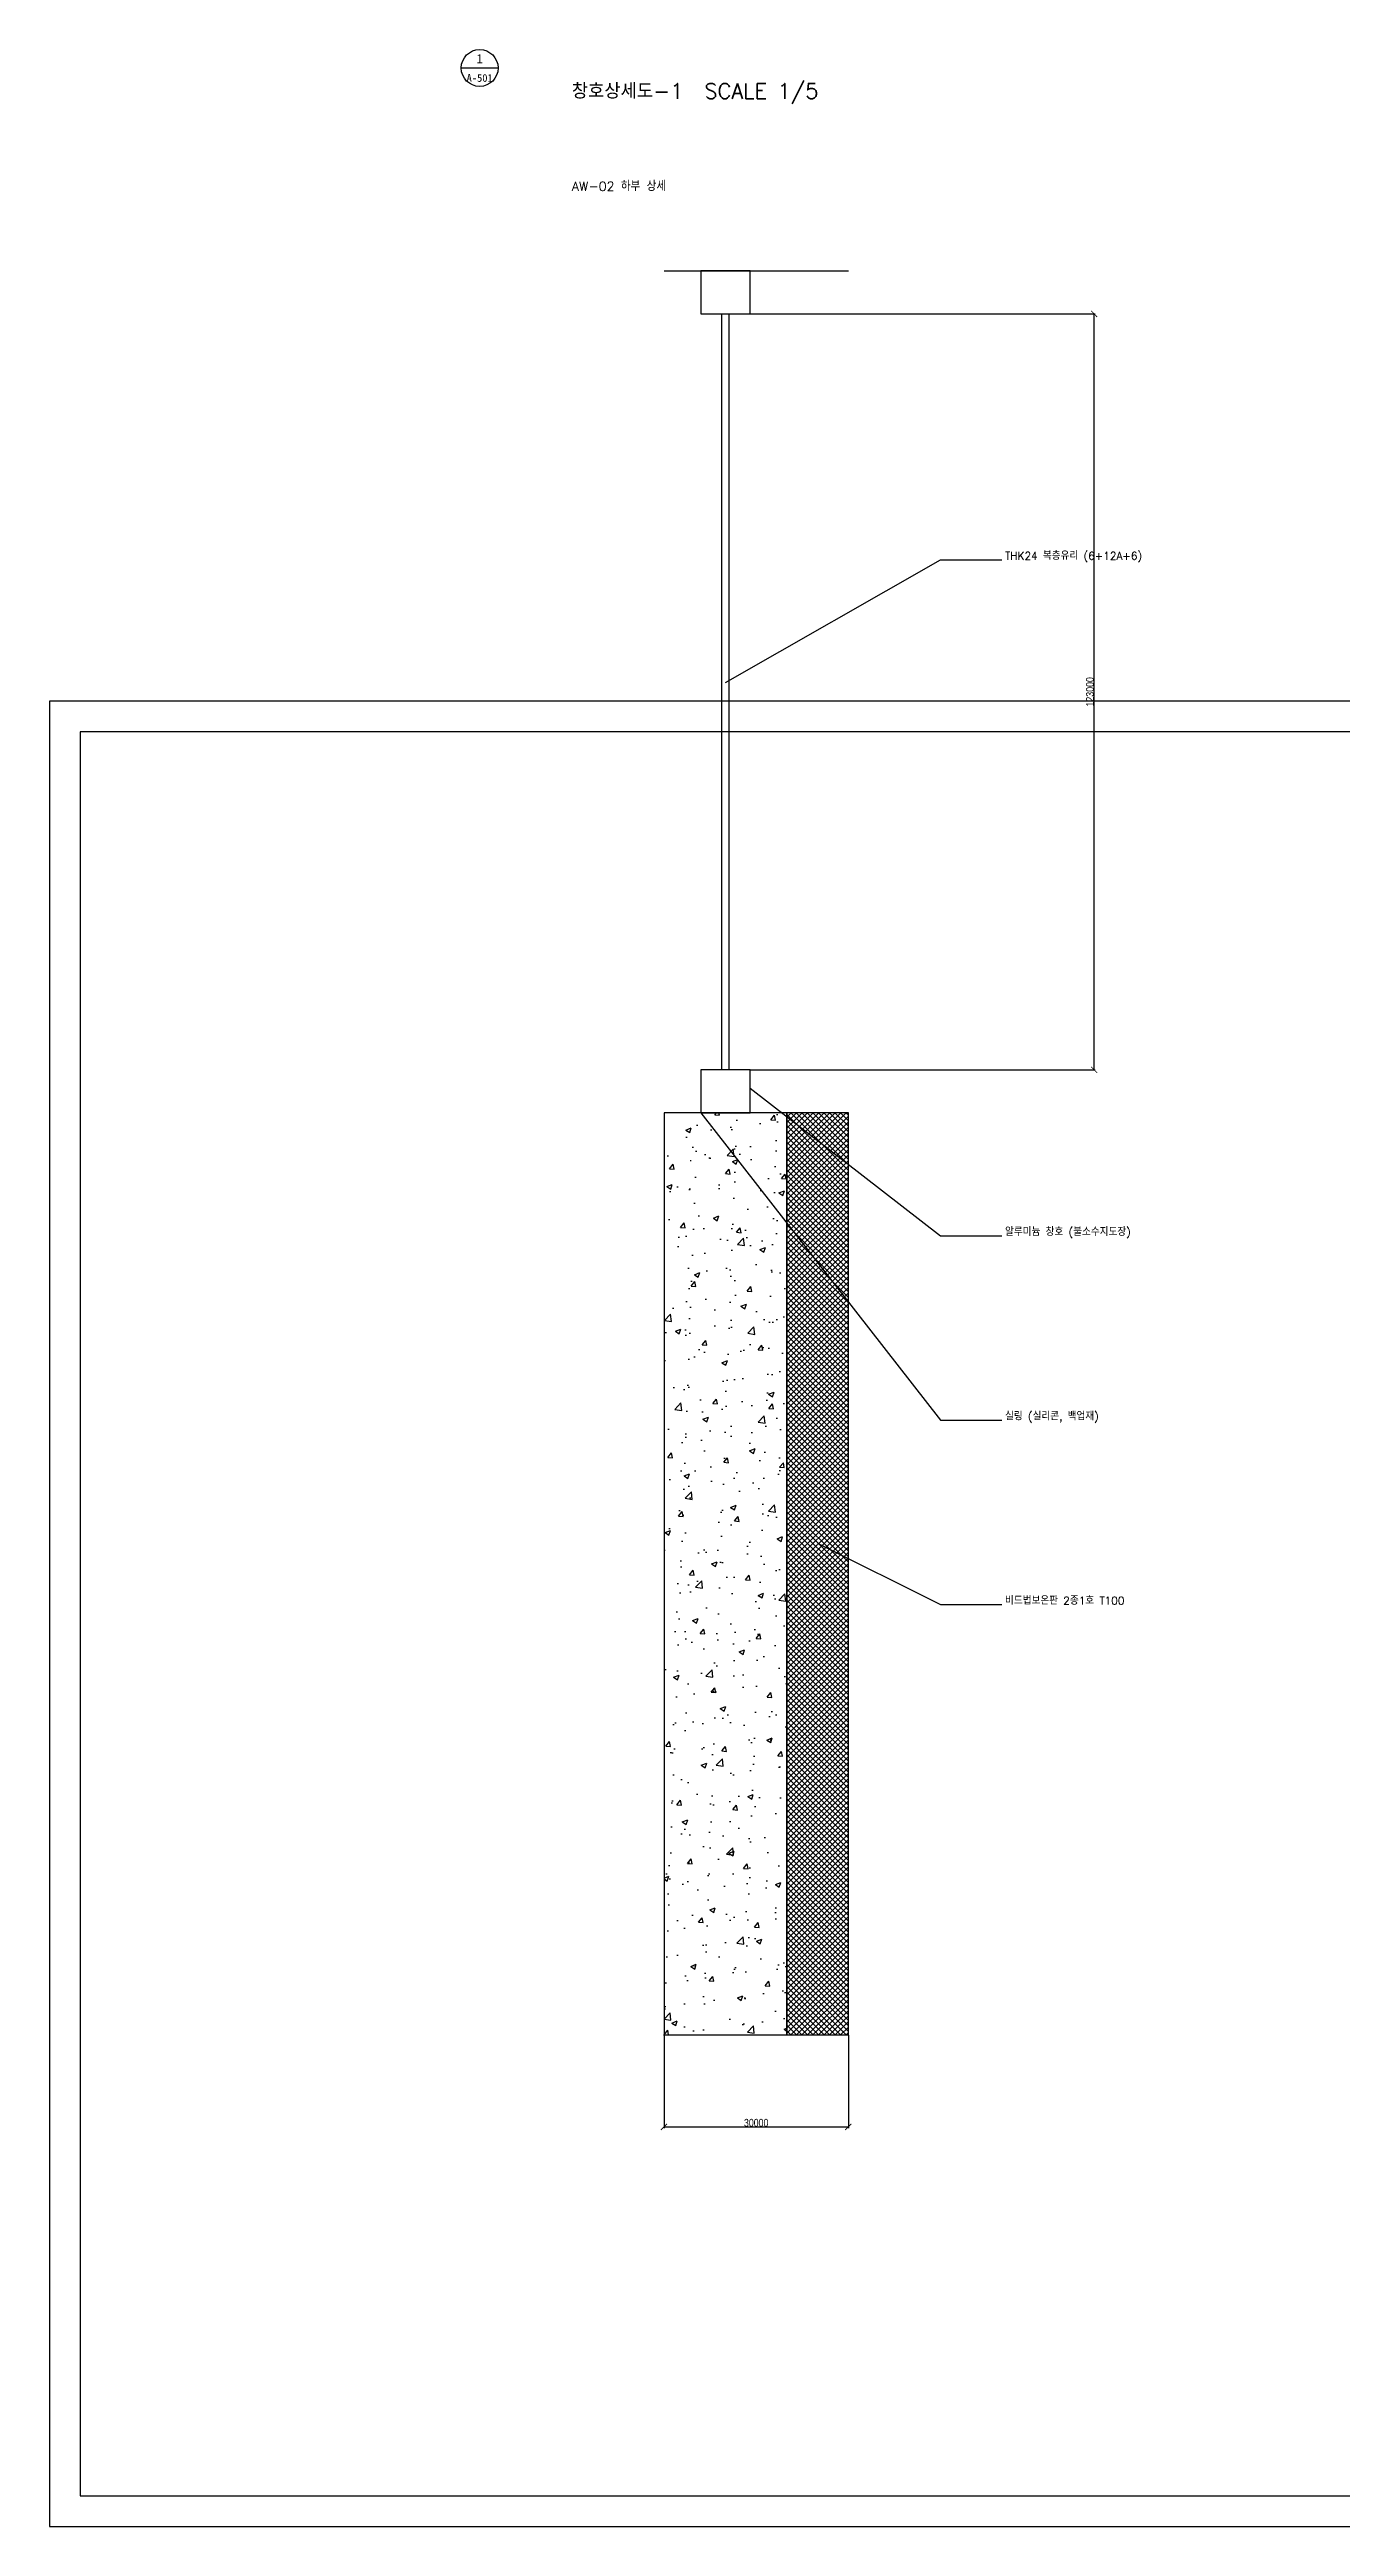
# Model space of a CAD drawing. Header units: millimetres. Extents: x -1000 to 3205, y -800 to 3230.
# Drawn here: x -1000 to 1102, y -800 to 3230 of the extents above; entities that cross this region are included whole.
import ezdxf
from ezdxf.enums import TextEntityAlignment as Align

# ---------------------------------------------------------------- set-up
doc = ezdxf.new("R2010")
doc.units = ezdxf.units.MM
for name, color, linetype in [('A-ANNO-NOTE', 7, 'Continuous'), ('A-ANNO-SYMB', 7, 'Continuous'), ('A-DETL', 7, 'Continuous'), ('A-DIMS', 7, 'Continuous'), ('A-GLAZ', 7, 'Continuous'), ('A-HATCH', 7, 'Continuous'), ('A-HATCH-INSUL', 7, 'Continuous'), ('A-WALL', 7, 'Continuous'), ('도곽', 7, 'Continuous')]:
    doc.layers.add(name, color=color, linetype=linetype)
doc.styles.add('KOR', font='romans.shx', dxfattribs={"width": 0.8, "bigfont": 'whgtxt.shx'})
doc.styles.add('OpenSansCondensed-Light', font='OpenSansCondensed-Light.ttf')
doc.dimstyles.new('EZDXF', dxfattribs={"dimtxt": 0.25, "dimasz": 0.175, "dimexe": 0.375, "dimexo": 0.125, "dimgap": 0.1, "dimtad": 1, "dimlfac": 100, "dimzin": 12, "dimdsep": 46, "dimtxsty": 'OpenSansCondensed-Light', "dimblk": 'ARCHTICK', "dimcen": 2.5, "dimazin": 3, "dimtfac": 0.5, "dimtmove": 2, "dimatfit": 3})

# ---------------------------------------------------------------- blocks, each defined once
blk = doc.blocks.new('_ARCHTICK')
at = {"color": 0, "linetype": 'BYBLOCK', "const_width": 0.15}
blk.add_lwpolyline([(-0.5, -0.5), (0.5, 0.5)], dxfattribs=at)
blk = doc.blocks.new('DETAIL_MARK')
blk.add_line((-6, 0), (6, 0))
blk.add_circle((0, 0), 6)
blk = doc.blocks.new('TITLE_A1')
for p, q in [((731, 180), (831, 180)), ((731, 150), (831, 150)), ((731, 120), (831, 120)), ((731, 90), (831, 90)), ((731, 60), (831, 60))]:
    blk.add_line(p, q)
for points in [[(0, 0), (841, 0), (841, 594), (0, 594)], [(10, 10), (831, 10), (831, 584), (10, 584)], [(731, 10), (831, 10), (831, 584), (731, 584)]]:
    blk.add_lwpolyline(points, close=True)
at = {"style": 'KOR'}
for s, height, p in [('프로젝트명', 2.5, (735, 568)), ('도면명', 2.5, (735, 173)), ('도면번호', 2.5, (735, 143)), ('축척', 2.5, (735, 113)), ('개정', 2.5, (735, 83)), ('작성일', 2.5, (735, 53)), ('OO건축사사무소', 5, (740, 20))]:
    blk.add_text(s, height=height, dxfattribs=at).set_placement(p)
for tag, p in [('프로젝트명', (760, 560)), ('도면명', (760, 165)), ('도면번호', (760, 135)), ('축척', (760, 105)), ('개정', (760, 75)), ('작성일', (760, 45))]:
    blk.add_attdef(tag, p, '', height=4, dxfattribs=at)

msp = doc.modelspace()

# ---------------------------------------------------------------- hatches: boundary and pattern name
at = {"layer": 'A-HATCH'}
h = msp.add_hatch(dxfattribs=at)
h.set_pattern_fill('AR-CONC', scale=0.5)
h.paths.add_polyline_path([(0, 0), (200, 0), (200, 1500), (0, 1500)])
at = {"layer": 'A-HATCH-INSUL'}
h = msp.add_hatch(dxfattribs=at)
h.set_pattern_fill('ANSI37', scale=2)
h.paths.add_polyline_path([(200, 0), (300, 0), (300, 1500), (200, 1500)])

# ---------------------------------------------------------------- linework, layer by layer
at = {"layer": 'A-DETL'}
msp.add_line((0, 2870), (300, 2870), dxfattribs=at)
at = {"layer": 'A-GLAZ'}
for p, q in [((94, 1570), (94, 2800)), ((106, 1570), (106, 2800))]:
    msp.add_line(p, q, dxfattribs=at)
for points in [[(60, 2800), (140, 2800), (140, 2870), (60, 2870)], [(60, 1500), (140, 1500), (140, 1570), (60, 1570)]]:
    msp.add_lwpolyline(points, close=True, dxfattribs=at)
at = {"layer": 'A-HATCH-INSUL'}
msp.add_lwpolyline([(200, 0), (300, 0), (300, 1500), (200, 1500)], close=True, dxfattribs=at)
at = {"layer": 'A-WALL'}
msp.add_lwpolyline([(0, 0), (200, 0), (200, 1500), (0, 1500)], close=True, dxfattribs=at)

# ---------------------------------------------------------------- block references
at = {"layer": 'A-ANNO-SYMB'}
ref = msp.add_blockref('DETAIL_MARK', (-300, 3200), dxfattribs=dict(at, xscale=5, yscale=5))
ref.add_attrib('상세번호', '1', dxfattribs={"layer": '0', "height": 15}).set_placement((-300, 3207.5), align=Align.CENTER)
ref.add_attrib('도면번호', 'A-501', dxfattribs={"layer": '0', "height": 12.5}).set_placement((-300, 3177.5), align=Align.CENTER)
at = {"layer": '도곽', "xscale": 5, "yscale": 5}
msp.add_blockref('TITLE_A1', (-1000, -800), dxfattribs=at).add_auto_attribs({'프로젝트명': 'OO동 근린생활시설 신축공사', '도면명': '창호상세도', '도면번호': 'A-501', '축척': '1/5', '개정': 'R0', '작성일': '2026.09.15'})

# ---------------------------------------------------------------- texts
at = {"layer": 'A-ANNO-NOTE', "style": 'KOR'}
for s, height, p in [('창호상세도-1  SCALE 1/5', 25, (-150, 3150)), ('AW-02 하부 상세', 15, (-150, 3000)), ('THK24 복층유리 (6+12A+6)', 12.5, (555, 2400)), ('알루미늄 창호 (불소수지도장)', 12.5, (555, 1300)), ('실링 (실리콘, 백업재)', 12.5, (555, 1000)), ('비드법보온판 2종1호 T100', 12.5, (555, 700))]:
    msp.add_text(s, height=height, dxfattribs=at).set_placement(p)

# ---------------------------------------------------------------- dimensions: what is measured, and where the dimension line sits
at = {"layer": 'A-DIMS'}
msp.add_linear_dim(base=(700, 1570), p1=(140, 1570), p2=(140, 2800), angle=90, dimstyle='EZDXF', override={"dimscale": 5, "dimtxt": 2.5, "dimasz": 2, "dimblk": 'ARCHTICK'}, dxfattribs=at).render()
msp.add_linear_dim(base=(0, -150), p1=(0, 0), p2=(300, 0), dimstyle='EZDXF', override={"dimscale": 5, "dimtxt": 2.5, "dimasz": 2, "dimblk": 'ARCHTICK'}, dxfattribs=at).render()

# ---------------------------------------------------------------- leaders
at = {"layer": 'A-ANNO-NOTE'}
for points in [[(100, 2200), (450, 2400), (550, 2400)], [(140, 1540), (450, 1300), (550, 1300)], [(60, 1500), (450, 1000), (550, 1000)], [(250, 800), (450, 700), (550, 700)]]:
    msp.add_leader(points, dimstyle='EZDXF', dxfattribs=at)

doc.saveas('drawing.dxf')
